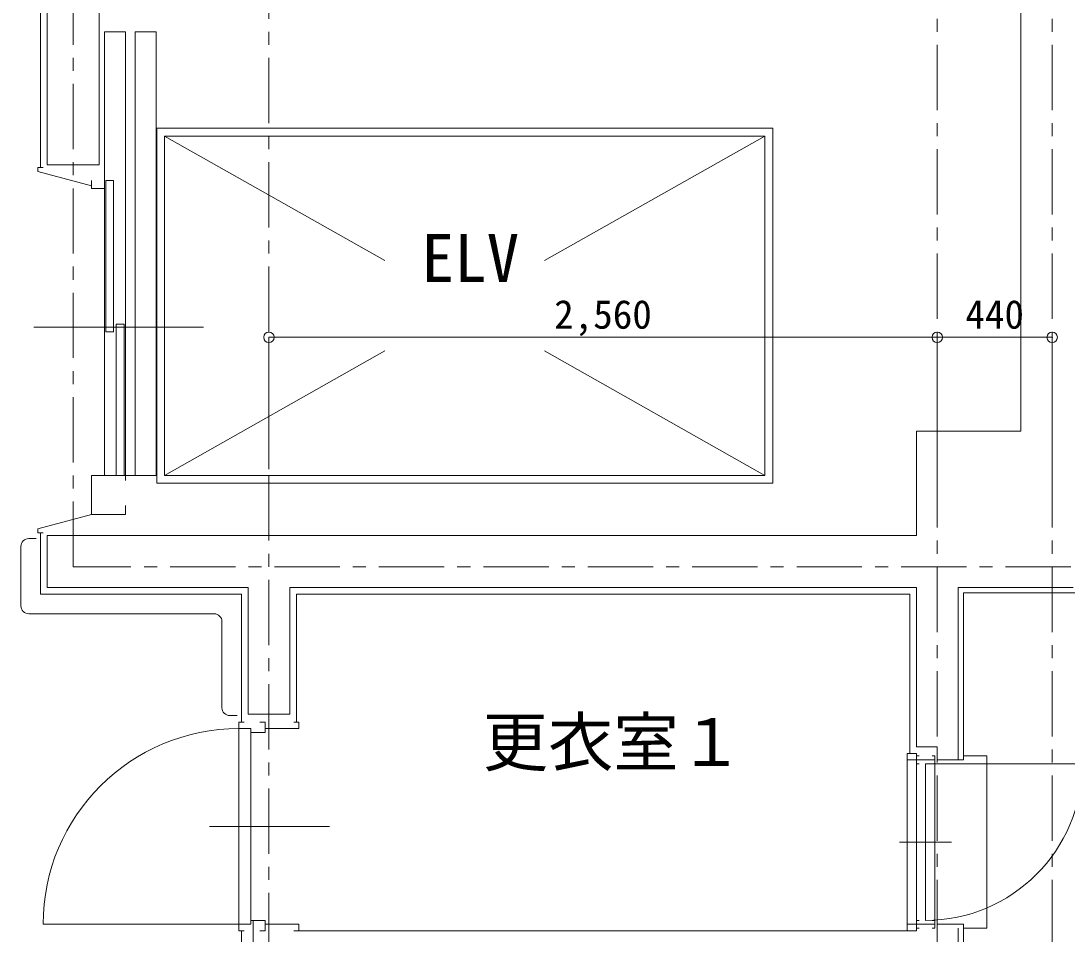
# Model space of a CAD drawing. Units: millimetres at full size, sheet at 1:50. Extents: x -19990 to 20111, y -13076 to 12993.
# Drawn here: x 4360 to 8367, y 215 to 3714 of the extents above; entities that cross this region are included whole.
import ezdxf
from ezdxf.enums import TextEntityAlignment as Align

# ---------------------------------------------------------------- set-up
doc = ezdxf.new("R2010")
doc.units = ezdxf.units.MM
doc.header["$LTSCALE"] = 50
doc.header["$PDMODE"] = 32
doc.header["$PDSIZE"] = 40
doc.linetypes.add('CHAIN1', pattern=[8, 5, -1, 1, -1])
doc.linetypes.add('DASHED1', pattern=[1.8, 1.2, -0.6])
for name, color, linetype, lineweight in [('1-1_表（文字_固定）', 4, 'Continuous', 9), ('1-2', 3, 'Continuous', 18), ('1-3', 7, 'Continuous', 13), ('1-4', 4, 'Continuous', 9), ('1-6', 7, 'Continuous', 13), ('1-8', 4, 'Continuous', 9)]:
    doc.layers.add(name, color=color, linetype=linetype, lineweight=lineweight)
doc.layers.add('1-5_建具姿図', color=3, linetype='Continuous')
doc.styles.add('ＭＳ ゴシック', font='')
doc.styles.get('ＭＳ ゴシック').set_extended_font_data('MS Gothic')

msp = doc.modelspace()

# ---------------------------------------------------------------- linework, layer by layer
at = {"layer": '1-1_表（文字_固定）', "linetype": 'CHAIN1'}
for p, q in [((4559.61, 1622.83), (4559.61, 8572.83)), ((5309.61, 122.83), (5309.61, 8572.83)), ((7869.61, -9827.17), (7869.61, 8572.83)), ((8309.61, -9827.17), (8309.61, 8572.83)), ((12781.09, 1622.83), (4559.61, 1622.83)), ((5249.61, 265.18), (5249.61, -1347.17))]:
    msp.add_line(p, q, dxfattribs=at)
at = {"layer": '1-2'}
for p, q in [((4434.61, 3152.76), (4434.61, 3777.83)), ((8189.61, 2142.83), (8189.61, 3802.83)), ((4459.61, 3162.83), (4659.61, 3162.83)), ((7789.61, 2142.83), (8189.61, 2142.83)), ((7789.61, 2142.83), (7789.61, 1742.83)), ((4434.61, 1517.83), (4434.61, 1752.9)), ((4459.61, 1742.83), (4659.61, 1742.83)), ((4659.61, 1742.83), (7789.61, 1742.83)), ((7969.61, 1522.83), (8409.61, 1522.83)), ((7969.61, 882.83), (7969.61, 1522.83)), ((4434.61, 1517.83), (5204.61, 1517.83)), ((5204.61, 1027.83), (5204.61, 1517.83)), ((5414.61, 1517.83), (5414.61, 1027.83)), ((5414.61, 1517.83), (7764.61, 1517.83)), ((7764.61, 907.83), (7764.61, 1517.83)), ((7969.61, 882.83), (7869.61, 882.83)), ((7969.61, 252.83), (7869.61, 252.83)), ((7969.61, -1442.17), (7969.61, 252.83)), ((5204.61, 227.83), (5204.61, -7.17)), ((7754.61, 227.83), (5414.61, 227.83))]:
    msp.add_line(p, q, dxfattribs=at)
msp.add_lwpolyline([(4659.61, 3162.83), (4659.61, 3802.83), (8189.61, 3802.83)], dxfattribs=at)
at = {"layer": '1-3'}
for p, q in [((4459.61, 3162.83), (4459.61, 3802.83)), ((4459.61, 1542.83), (4459.61, 1742.83)), ((4459.61, 1542.83), (5229.61, 1542.83)), ((5229.61, 1057.83), (5229.61, 1542.83)), ((5389.61, 1542.83), (5389.61, 1057.83)), ((5389.61, 1542.83), (7789.61, 1542.83)), ((7789.61, 932.83), (7789.61, 1542.83)), ((5229.61, 1057.83), (5389.61, 1057.83)), ((7869.61, 252.83), (7869.61, 202.83))]:
    msp.add_line(p, q, dxfattribs=at)
at = {"layer": '1-3', "linetype": 'DASHED1'}
msp.add_line((7949.61, -1442.17), (7949.61, 252.83), dxfattribs=at)
at = {"layer": '1-3'}
msp.add_lwpolyline([(7869.61, 882.83), (7869.61, 932.83), (7789.61, 932.83)], dxfattribs=at)
at = {"layer": '1-4'}
for p, q in [((5194.61, 1027.83), (5194.61, 1002.83)), ((5214.61, 1027.83), (5194.61, 1027.83)), ((5194.61, 1002.83), (5194.61, 252.83)), ((5194.61, 1002.83), (5239.61, 1002.83)), ((5239.61, 1002.83), (5239.61, 987.83)), ((5274.61, 1027.83), (5294.61, 1027.83)), ((5294.61, 987.83), (5294.61, 1027.83)), ((5239.61, 267.83), (5239.61, 987.83)), ((5239.61, 987.83), (5294.61, 987.83)), ((7754.61, 907.83), (7754.61, 882.83)), ((7789.61, 882.83), (7754.61, 882.83)), ((7754.61, 882.83), (7754.61, 252.83)), ((7789.61, 897.83), (7799.61, 897.83)), ((7789.61, 882.83), (7859.61, 882.83)), ((7859.61, 897.83), (7849.61, 897.83)), ((7859.61, 897.83), (7859.61, 867.83)), ((8059.61, 897.83), (7969.61, 897.83)), ((7789.61, 867.83), (7789.61, 267.83)), ((7789.61, 867.83), (7799.61, 867.83)), ((7824.61, 867.83), (7824.61, 267.83)), ((8424.61, 867.83), (7824.61, 867.83)), ((7859.61, 267.83), (7859.61, 867.83)), ((5541.64, 627.83), (5081.5, 627.83)), ((7724.61, 567.83), (7924.61, 567.83)), ((4444.61, 252.83), (5194.61, 252.83)), ((5294.61, 252.83), (5424.61, 252.83)), ((5424.61, 252.83), (5424.61, 227.83)), ((7754.61, 227.83), (7754.61, 252.83)), ((7789.61, 252.83), (7754.61, 252.83)), ((7789.61, 267.83), (7789.61, 227.83)), ((7789.61, 267.83), (7799.61, 267.83)), ((7789.61, 252.83), (7859.61, 252.83)), ((7859.61, 267.83), (7849.61, 267.83)), ((5274.61, 227.83), (5294.61, 227.83)), ((5424.61, 227.83), (5404.61, 227.83)), ((7789.61, 227.83), (7754.61, 227.83)), ((7789.61, 237.83), (7799.61, 237.83))]:
    msp.add_line(p, q, dxfattribs=at)
for points in [[(5294.61, 1002.83), (5424.61, 1002.83), (5424.61, 1027.83), (5404.61, 1027.83)], [(7789.61, 867.83), (7789.61, 907.83), (7754.61, 907.83)], [(8059.61, 897.83), (8059.61, 237.83), (7969.61, 237.83)], [(5214.61, 227.83), (5194.61, 227.83), (5194.61, 252.83), (5239.61, 252.83), (5239.61, 267.83), (5294.61, 267.83), (5294.61, 227.83)], [(7859.61, 267.83), (7859.61, 237.83), (7849.61, 237.83)]]:
    msp.add_lwpolyline(points, dxfattribs=at)
for centre, radius, start, end in [((5194.61, 252.83), 750, 90, 180), ((7824.61, 867.83), 600, 270, 0)]:
    msp.add_arc(centre, radius, start, end, dxfattribs=at)
at = {"layer": '1-6'}
for p, q in [((5309.61, 2501.99), (5309.61, 1996.13)), ((5309.61, 2501.99), (7869.61, 2501.99)), ((7869.61, 2501.99), (7869.61, 1996.13)), ((7869.61, 2501.99), (8309.61, 2501.99)), ((8309.61, 2501.99), (8309.61, 1996.13))]:
    msp.add_line(p, q, dxfattribs=at)
at = {"layer": '1-6', "color": 2}
for p in [(5309.61, 2501.99), (7869.61, 2501.99), (8309.61, 2501.99)]:
    msp.add_point(p, dxfattribs=at)
at = {"layer": '1-8'}
for p, q in [((4679.61, 3122.83), (4679.61, 3672.83)), ((4759.61, 3672.83), (4679.61, 3672.83)), ((4759.61, 1972.83), (4759.61, 3672.83)), ((4877.23, 3672.83), (4797.23, 3672.83)), ((4797.23, 1972.83), (4797.23, 3672.83)), ((4877.23, 1972.83), (4877.23, 3672.83)), ((4909.61, 3272.83), (5753.69, 2795.74)), ((7209.61, 3272.83), (6365.52, 2795.74)), ((4424.61, 3152.76), (4444.61, 3152.76)), ((4424.61, 3152.76), (4424.61, 3137.76)), ((4629.61, 3082.83), (4424.61, 3137.76)), ((4629.61, 3072.83), (4629.61, 3102.83)), ((4679.61, 3072.83), (4679.61, 3122.83)), ((4679.61, 3072.83), (4629.61, 3072.83)), ((4679.61, 1972.83), (4679.61, 3072.83)), ((4408.76, 2541.4), (5058.76, 2541.4)), ((4724.61, 2552.83), (4724.61, 1972.83)), ((5753.69, 2449.93), (4909.61, 1972.83)), ((6365.52, 2449.93), (7209.61, 1972.83)), ((4629.61, 1972.83), (4629.61, 1822.83)), ((4759.61, 1972.83), (4629.61, 1972.83)), ((4759.61, 1972.83), (4879.61, 1972.83)), ((4759.61, 1952.83), (4759.61, 1972.83)), ((4759.61, 1822.83), (4759.61, 1857.83)), ((4629.61, 1822.83), (4424.61, 1767.9)), ((4629.61, 1822.83), (4759.61, 1822.83)), ((4424.61, 1752.9), (4424.61, 1767.9)), ((4418.06, 1730.51), (4389.61, 1730.51)), ((4424.61, 1752.9), (4444.61, 1752.9)), ((4359.61, 1472.83), (4359.61, 1700.51)), ((7949.61, 1542.83), (8389.61, 1542.83)), ((7949.61, 882.83), (7949.61, 1542.83)), ((4389.61, 1442.83), (5099.61, 1442.83)), ((5129.61, 1082.72), (5129.61, 1412.83)), ((5188.06, 1052.72), (5159.61, 1052.72))]:
    msp.add_line(p, q, dxfattribs=at)
for points in [[(4879.61, 1942.83), (7239.61, 1942.83), (7239.61, 3302.83), (4879.61, 3302.83)], [(4909.61, 1972.83), (7209.61, 1972.83), (7209.61, 3272.83), (4909.61, 3272.83)], [(4684.61, 3102.83), (4684.61, 2522.83), (4714.61, 2522.83), (4714.61, 3102.83)]]:
    msp.add_lwpolyline(points, close=True, dxfattribs=at)
msp.add_lwpolyline([(4754.61, 1972.83), (4754.61, 2552.83), (4724.61, 2552.83)], dxfattribs=at)
at = {"layer": '1-8', "color": 3, "lineweight": 18}
msp.add_arc((4559.61, -627.17), 6250, 334.55782, 53.24461, dxfattribs=at)
at = {"layer": '1-8'}
for centre, start, end in [((4389.61, 1700.51), 90, 180), ((4389.61, 1472.83), 180, 270), ((5099.61, 1412.83), 0, 90), ((5159.61, 1082.72), 180, 270)]:
    msp.add_arc(centre, 30, start, end, dxfattribs=at)

# ---------------------------------------------------------------- texts
at = {"layer": '1-5_建具姿図', "style": 'ＭＳ ゴシック'}
for s, p in [('ELV', (5894.16, 2659.42)), ('更衣室１', (6128.52, 804.1))]:
    msp.add_text(s, height=183.3, dxfattribs=at).set_placement(p, align=Align.BOTTOM_LEFT)
at = {"layer": '1-6', "style": 'ＭＳ ゴシック'}
for s, p in [('2,560', (6402.11, 2501.99)), ('440', (7977.11, 2501.99))]:
    msp.add_text(s, height=110, dxfattribs=at).set_placement(p, align=Align.BOTTOM_LEFT)

doc.saveas('drawing.dxf')
